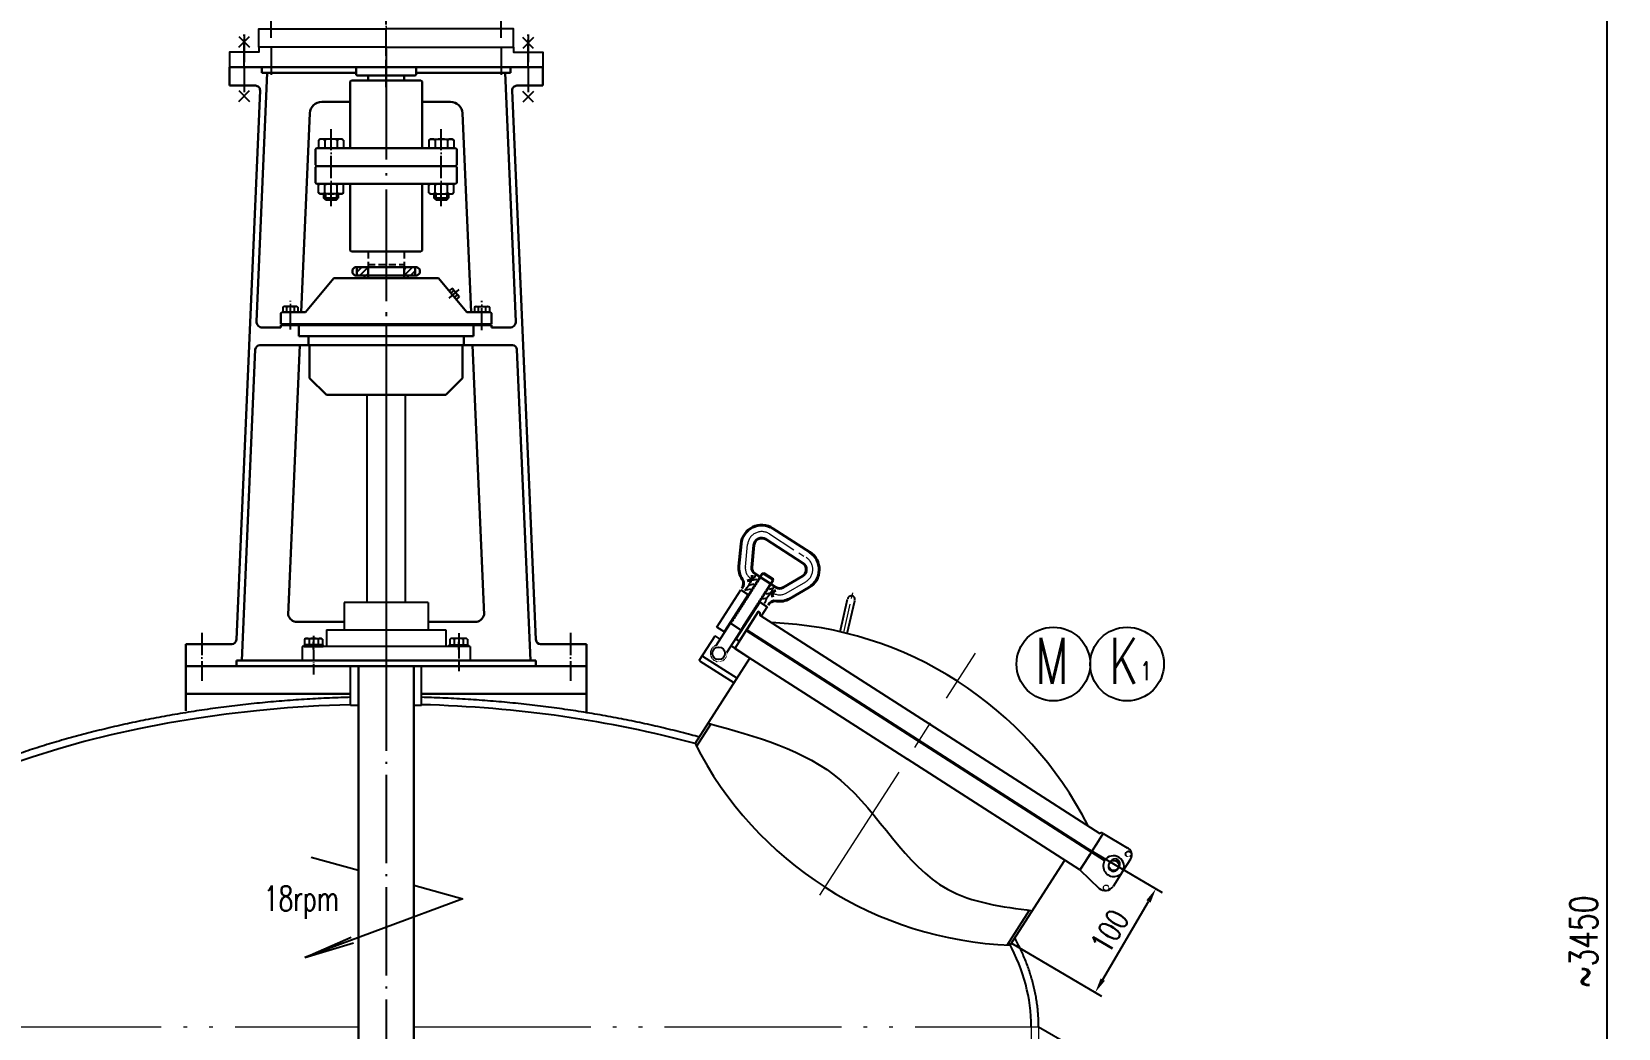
# Model space of a CAD drawing. Extents: x -14451 to -8511, y -379 to 8031.
# Drawn here: x -13166 to -11444, y 5178 to 6259 of the extents above; entities that cross this region are included whole.
import ezdxf

# ---------------------------------------------------------------- set-up
doc = ezdxf.new("R2010")
doc.units = 0
doc.header["$MEASUREMENT"] = 0
for name, pattern in [('ACAD_ISO04W100', [30.5, 24, -3, 0.5, -3]), ('ACAD_ISO05W100', [34, 24, -3, 0.5, -3, 0.5, -3]), ('CENTER', [50.8, 31.75, -6.35, 6.35, -6.35]), ('DASH30', [34, 30, -2, 0, -2]), ('HIDDEN', [0.375, 0.25, -0.125])]:
    doc.linetypes.add(name, pattern=pattern)
doc.layers.get('0').update_dxf_attribs({"linetype": 'CONTINUOUS'})
doc.layers.get('DEFPOINTS').update_dxf_attribs({"linetype": 'CONTINUOUS'})
for name, color, linetype in [('1中心线', 3, 'ACAD_ISO04W100'), ('1轮廓实线层', 7, 'CONTINUOUS'), ('3轮廓', 7, 'CONTINUOUS'), ('3轮廓、图框', 7, 'CONTINUOUS'), ('4文字、标注、剖面线', 5, 'CONTINUOUS'), ('4文字标注', 5, 'CONTINUOUS'), ('6断裂线', 6, 'ACAD_ISO05W100'), ('7虚线', 1, 'HIDDEN'), ('wen', 5, 'CONTINUOUS')]:
    doc.layers.add(name, color=color, linetype=linetype)
for name, color, linetype, lineweight in [('中心线', 3, 'CENTER', 18), ('双点划线', 6, 'ACAD_ISO05W100', 18), ('粗实线', 7, 'CONTINUOUS', 40), ('细实线', 5, 'CONTINUOUS', 18), ('虚线', 6, 'HIDDEN', 18), ('轮廓线', 7, 'CONTINUOUS', 30)]:
    doc.layers.add(name, color=color, linetype=linetype, lineweight=lineweight)
doc.styles.add('样式 2', font='ROMANS.shx', dxfattribs={"width": 0.75, "bigfont": 'hmhz.shx'})
doc.dimstyles.new('1-4 装配总图', dxfattribs={"dimscale": 4, "dimtxt": 3, "dimasz": 2.5, "dimexe": 1.25, "dimexo": 0, "dimgap": 1, "dimtad": 1, "dimdec": 0, "dimdsep": 46, "dimtxsty": '样式 2', "dimcen": 2.5, "dimclrd": 256, "dimclre": 256, "dimclrt": 256, "dimadec": 0, "dimazin": 0, "dimtfac": 1, "dimtdec": 0, "dimtmove": 0, "dimatfit": 1, "dimfxl": 1, "dimtfill": 1, "dimtfillclr": 256, "dimlwd": -1, "dimarcsym": 0})
doc.dimstyles.new('总图1', dxfattribs={"dimscale": 8, "dimtxt": 3, "dimasz": 2, "dimexe": 1, "dimexo": 0, "dimgap": 1, "dimtad": 1, "dimdec": 4, "dimzin": 11, "dimdsep": 46, "dimtxsty": '样式 2', "dimcen": 0, "dimclrd": 5, "dimclre": 5, "dimclrt": 5, "dimadec": 0, "dimazin": 0, "dimtfac": 0.7, "dimtdec": 4, "dimtmove": 0, "dimatfit": 0, "dimfxl": 1, "dimtolj": 1, "dimtzin": 11, "dimarcsym": 0})

# ---------------------------------------------------------------- blocks, each defined once
blk = doc.blocks.new('管口符号')
at = {"layer": '4文字标注'}
blk.add_circle((-1249.14, -514.69), 4, dxfattribs=at)
at = {"layer": '4文字标注', "style": '样式 2', "width": 0.7}
for tag, p, height in [('A', (-1250.76, -516.64), 5), ('1', (-1247.74, -516.63), 2)]:
    blk.add_attdef(tag, p, '', height=height, dxfattribs=at)
blk = doc.blocks.new('*U79')
at = {"color": 3, "linetype": 'CENTER'}
blk.add_line((419.9, 127.7), (404.9, 127.7), dxfattribs=at)
at = {"color": 7, "linetype": 'Continuous'}
for p, q in [((413.9, 146.2), (410.9, 146.2)), ((410.9, 146.2), (410.9, 109.2)), ((413.9, 109.2), (413.9, 146.2)), ((410.9, 109.2), (413.9, 109.2))]:
    blk.add_line(p, q, dxfattribs=at)
blk = doc.blocks.new('*D85')
at = {"layer": '3轮廓', "color": 5, "lineweight": -2}
for p, q in [((-12728.9, 6930.7), (-11444.2, 6930.7)), ((-13030, 3612.7), (-11444.2, 3612.7))]:
    blk.add_line(p, q, dxfattribs=at)
at = {"layer": '3轮廓', "color": 5}
blk.add_line((-11456.7, 6905.7), (-11456.7, 3637.7), dxfattribs=at)
for points in [[(-11452.5, 6905.7), (-11460.8, 6905.7), (-11456.7, 6930.7)], [(-11460.8, 3637.7), (-11452.5, 3637.7), (-11456.7, 3612.7)]]:
    blk.add_solid(points, dxfattribs=at)
at = {"layer": 'DEFPOINTS', "color": 0}
for p in [(-12728.9, 6930.7), (-13030, 3612.7), (-11456.7, 3612.7)]:
    blk.add_point(p, dxfattribs=at)
at = {"layer": '3轮廓', "color": 5, "insert": (-11481.7, 5271.7), "char_height": 30, "attachment_point": 5, "rotation": 90, "style": '样式 2'}
blk.add_mtext('~3450', dxfattribs=at)
blk = doc.blocks.new('*D110')
at = {"color": 5, "lineweight": -2}
for p, q in [((-12036.9, 5382.4), (-11939, 5325.1)), ((-12003.6, 5230.5), (-11954, 5315.3)), ((-12102.7, 5269.9), (-12004.8, 5212.6))]:
    blk.add_line(p, q, dxfattribs=at)
at = {"color": 5}
for points in [[(-11951.7, 5314), (-11956.3, 5316.7), (-11945.9, 5329.1)], [(-12005.9, 5231.8), (-12001.3, 5229.2), (-12011.7, 5216.7)]]:
    blk.add_solid(points, dxfattribs=at)
at = {"layer": 'DEFPOINTS', "color": 0}
for p in [(-12036.9, 5382.4), (-11945.9, 5329.1), (-12102.7, 5269.9)]:
    blk.add_point(p, dxfattribs=at)
at = {"color": 5, "insert": (-11996.1, 5283), "char_height": 24, "attachment_point": 5, "rotation": 59.6817, "style": '样式 2'}
blk.add_mtext('\\A1;100{}{{\\H0.7x;}{}}', dxfattribs=at)

msp = doc.modelspace()

# ---------------------------------------------------------------- hatches: boundary and pattern name
at = {"layer": '4文字、标注、剖面线'}
h = msp.add_hatch(dxfattribs=at)
h.set_pattern_fill('ANSI31', color=256, scale=39, style=0)
h.set_pattern_definition([(45, (-12461.8216, 5542.743), (-3.447146, 3.447146), [])])
h.paths.add_polyline_path([(-12812.86415, 6003.62251), (-12812.86415, 5994.52251), (-12800.69301, 5994.52251), (-12800.69301, 6003.62251)])
h.paths.add_polyline_path([(-12761.69301, 6003.62251), (-12761.69301, 5994.52251), (-12749.52188, 5994.52251), (-12749.52188, 6003.62251)])
at = {"layer": '4文字标注'}
h = msp.add_hatch(dxfattribs=at)
h.set_pattern_fill('ANSI31', color=256, scale=1.4, angle=327.2919197, style=0)
h.set_pattern_definition([(12.29192, (-11129.5873, 2711.8887), (-0.9463076, 4.343101), [])])
edge = h.paths.add_edge_path()
edge.add_line((-12376.61309, 5668.24732), (-12379.75667, 5670.2661))
edge.add_spline(control_points=[(-12379.75667, 5670.2661), (-12380.09053, 5669.4377), (-12381.47524, 5666.60082), (-12385.89355, 5662.85814), (-12388.2392, 5656.93831), (-12391.05183, 5654.2691), (-12392.19976, 5653.29952)], knot_values=[2.9442463808, 2.9442463808, 2.9442463808, 2.9442463808, 4.8613527119, 9.7835524949, 14.9092047666, 18.0982950546, 18.0982950546, 18.0982950546, 18.0982950546], degree=3, periodic=0)
edge.add_line((-12392.19976, 5653.29952), (-12387.96062, 5650.5772))
edge.add_line((-12387.96062, 5650.5772), (-12376.61309, 5668.24732))
edge = h.paths.add_edge_path()
edge.add_spline(control_points=[(-12370.32051, 5639.24893), (-12369.71031, 5641.09713), (-12368.03765, 5645.32071), (-12363.23624, 5650.04663), (-12361.83818, 5655.30264), (-12360.15206, 5657.09886), (-12359.78167, 5657.43839)], knot_values=[2.9399905692, 2.9399905692, 2.9399905692, 2.9399905692, 7.0684426094, 12.6744620432, 16.9909966911, 18.0838606352, 18.0838606352, 18.0838606352, 18.0838606352], degree=3, periodic=0)
edge.add_line((-12359.78167, 5657.43839), (-12362.47698, 5659.16929))
edge.add_line((-12362.47698, 5659.16929), (-12373.82452, 5641.49917))
edge.add_line((-12373.82452, 5641.49917), (-12370.32051, 5639.24893))

# ---------------------------------------------------------------- linework, layer by layer
at = {"color": 3, "linetype": 'DASH30'}
for p, q in [((-12781.19301, 6198.92055), (-12781.19301, 6514.32846)), ((-12905.85968, 6252.4618), (-12905.85968, 6286.00846)), ((-12656.52635, 6252.4618), (-12656.52635, 6286.00846)), ((-12905.85968, 6242.48846), (-12905.85968, 6211.6618)), ((-12656.52635, 6242.48846), (-12656.52635, 6211.6618))]:
    msp.add_line(p, q, dxfattribs=at)
at = {"color": 7, "linetype": 'Continuous'}
for p, q in [((-12846.87285, 6076.83057), (-12848.82285, 6078.78057)), ((-12835.17285, 6076.83057), (-12833.22285, 6078.78057)), ((-12727.21318, 6076.83057), (-12729.16318, 6078.78057)), ((-12715.51318, 6076.83057), (-12713.56318, 6078.78057)), ((-12835.17285, 6076.83057), (-12846.87285, 6076.83057)), ((-12846.87285, 6076.83057), (-12835.17285, 6076.83057)), ((-12715.51318, 6076.83057), (-12727.21318, 6076.83057)), ((-12727.21318, 6076.83057), (-12715.51318, 6076.83057)), ((-12869.6425, 5600.0582), (-12868.34301, 5600.80846)), ((-12869.6425, 5600.0582), (-12869.6425, 5593.80846)), ((-12868.34301, 5600.80846), (-12851.54301, 5600.80846)), ((-12864.79276, 5600.0582), (-12864.79276, 5593.80846)), ((-12855.09327, 5600.0582), (-12855.09327, 5593.80846)), ((-12851.54301, 5600.80846), (-12850.24353, 5600.0582)), ((-12850.24353, 5600.0582), (-12850.24353, 5593.80846)), ((-12710.84301, 5600.80846), (-12712.1425, 5600.0582)), ((-12712.1425, 5600.0582), (-12712.1425, 5593.80846)), ((-12694.04301, 5600.80846), (-12710.84301, 5600.80846)), ((-12707.29276, 5600.0582), (-12707.29276, 5593.80846)), ((-12697.59327, 5600.0582), (-12697.59327, 5593.80846)), ((-12692.74353, 5600.0582), (-12694.04301, 5600.80846)), ((-12692.74353, 5600.0582), (-12692.74353, 5593.80846)), ((-12850.24353, 5592.12846), (-12869.6425, 5592.12846))]:
    msp.add_line(p, q, dxfattribs=at)
at = {"color": 3, "linetype": 'DASH30'}
for points in [[(-12935.32635, 6220.72846), (-12935.32635, 6256.08846), (-12935.32635, 6193.52846)], [(-12627.05968, 6220.72846), (-12627.05968, 6256.08846), (-12627.05968, 6193.52846)]]:
    msp.add_lwpolyline(points, dxfattribs=at)
at = {"color": 7, "linetype": 'Continuous'}
for points in [[(-12781.19301, 6242.48846), (-12919.45968, 6242.48846), (-12919.45968, 6262.43513), (-12781.19301, 6262.43513)], [(-12781.19301, 6242.48846), (-12642.92635, 6242.48846), (-12642.92635, 6262.43513), (-12781.19301, 6262.43513)], [(-12781.19301, 6242.48846), (-12919.45968, 6242.48846), (-12919.45968, 6237.04846), (-12951.19301, 6237.04846), (-12951.19301, 6220.72846), (-12893.16635, 6220.72846)], [(-12781.19301, 6242.48846), (-12642.92635, 6242.48846), (-12642.92635, 6237.04846), (-12611.19301, 6237.04846), (-12611.19301, 6220.72846), (-12669.21968, 6220.72846)]]:
    msp.add_lwpolyline(points, dxfattribs=at)
for centre, radius, start, end in [((-12867.21763, 5596.51468), 4.29378, 55.61575253, 124.38424747), ((-12859.94301, 5584.75872), 16.04974, 72.41204623, 107.58795377), ((-12852.6684, 5596.51468), 4.29378, 55.61575253, 124.38424747), ((-12709.71763, 5596.51468), 4.29378, 55.61575253, 124.38424747), ((-12702.44301, 5584.75872), 16.04974, 72.41204623, 107.58795377), ((-12695.1684, 5596.51468), 4.29378, 55.61575253, 124.38424747)]:
    msp.add_arc(centre, radius, start, end, dxfattribs=at)
at = {"layer": '1中心线', "ltscale": 5}
msp.add_line((-12781.19301, 6240.62681), (-12781.19301, 5553.98936), dxfattribs=at)
at = {"layer": '1中心线'}
for p, q in [((-12841.02285, 6069.88881), (-12841.02285, 6153.49951)), ((-12721.36318, 6069.88881), (-12721.36318, 6153.49951)), ((-12712.82146, 5970.22967), (-12701.89331, 5979.43408)), ((-12885.12276, 5936.0812), (-12885.12276, 5967.31109)), ((-12677.26327, 5935.3442), (-12677.26327, 5967.31109)), ((-12981.19301, 5606.78661), (-12981.19301, 5554.71958)), ((-12581.19301, 5606.78661), (-12581.19301, 5554.71958))]:
    msp.add_line(p, q, dxfattribs=at)
at = {"layer": '1中心线', "ltscale": 4}
msp.add_line((-12781.19301, 6062.87036), (-12781.19301, 3651.69005), dxfattribs=at)
at = {"layer": '1中心线', "ltscale": 0.5}
for p, q in [((-12859.94301, 5603.64191), (-12859.94301, 5561.7177)), ((-12702.44301, 5606.37651), (-12702.44301, 5565.32121))]:
    msp.add_line(p, q, dxfattribs=at)
at = {"layer": '1轮廓实线层', "color": 7, "linetype": 'Continuous'}
for p, q in [((-12852.72285, 6142.77846), (-12854.53285, 6141.73346)), ((-12854.53285, 6141.73346), (-12854.53285, 6133.02846)), ((-12829.32285, 6142.77846), (-12852.72285, 6142.77846)), ((-12847.77785, 6141.73346), (-12847.77785, 6133.02846)), ((-12834.26785, 6141.73346), (-12834.26785, 6133.02846)), ((-12827.51285, 6141.73346), (-12829.32285, 6142.77846)), ((-12827.51285, 6141.73346), (-12827.51285, 6133.02846)), ((-12734.87317, 6141.73346), (-12733.06318, 6142.77846)), ((-12734.87317, 6141.73346), (-12734.87317, 6133.02846)), ((-12733.06318, 6142.77846), (-12709.66318, 6142.77846)), ((-12728.11818, 6141.73346), (-12728.11818, 6133.02846)), ((-12714.60818, 6141.73346), (-12714.60818, 6133.02846)), ((-12709.66318, 6142.77846), (-12707.85318, 6141.73346)), ((-12707.85318, 6141.73346), (-12707.85318, 6133.02846)), ((-12852.72285, 6094.02846), (-12854.53285, 6092.98346)), ((-12854.53285, 6084.27846), (-12854.53285, 6092.98346)), ((-12852.72285, 6083.23346), (-12854.53285, 6084.27846)), ((-12829.32285, 6094.02846), (-12852.72285, 6094.02846)), ((-12829.32285, 6083.23346), (-12852.72285, 6083.23346)), ((-12847.77785, 6084.27846), (-12847.77785, 6092.98346)), ((-12834.26785, 6084.27846), (-12834.26785, 6092.98346)), ((-12827.51285, 6084.27846), (-12829.32285, 6083.23346)), ((-12827.51285, 6084.27846), (-12827.51285, 6092.98346)), ((-12734.87317, 6092.98346), (-12733.06318, 6094.02846)), ((-12734.87317, 6084.27846), (-12734.87317, 6092.98346)), ((-12734.87317, 6084.27846), (-12733.06318, 6083.23346)), ((-12733.06318, 6094.02846), (-12709.66318, 6094.02846)), ((-12733.06318, 6083.23346), (-12709.66318, 6083.23346)), ((-12728.11818, 6084.27846), (-12728.11818, 6092.98346)), ((-12714.60818, 6084.27846), (-12714.60818, 6092.98346)), ((-12709.66318, 6094.02846), (-12707.85318, 6092.98346)), ((-12709.66318, 6083.23346), (-12707.85318, 6084.27846)), ((-12707.85318, 6084.27846), (-12707.85318, 6092.98346)), ((-12709.85944, 5980.67309), (-12712.85555, 5978.14956)), ((-12707.90121, 5978.34813), (-12710.89732, 5975.82461)), ((-12709.85944, 5980.67309), (-12708.97507, 5980.35306)), ((-12708.97507, 5980.35306), (-12702.19156, 5972.29918)), ((-12892.14276, 5960.87846), (-12893.22876, 5960.25146)), ((-12893.22876, 5960.25146), (-12893.22876, 5955.02846)), ((-12878.10276, 5960.87846), (-12892.14276, 5960.87846)), ((-12889.17576, 5960.25146), (-12889.17576, 5955.02846)), ((-12881.06976, 5960.25146), (-12881.06976, 5955.02846)), ((-12877.01676, 5960.25146), (-12878.10276, 5960.87846)), ((-12877.01676, 5960.25146), (-12877.01676, 5955.02846)), ((-12703.98476, 5973.69822), (-12706.98087, 5971.1747)), ((-12702.02653, 5971.37327), (-12705.02264, 5968.84975)), ((-12702.19156, 5972.29918), (-12702.02653, 5971.37327)), ((-12685.36926, 5960.25146), (-12684.28327, 5960.87846)), ((-12685.36926, 5960.25146), (-12685.36926, 5955.02846)), ((-12684.28327, 5960.87846), (-12670.24327, 5960.87846)), ((-12681.31626, 5960.25146), (-12681.31626, 5955.02846)), ((-12673.21027, 5960.25146), (-12673.21027, 5955.02846)), ((-12670.24327, 5960.87846), (-12669.15727, 5960.25146)), ((-12669.15727, 5960.25146), (-12669.15727, 5955.02846))]:
    msp.add_line(p, q, dxfattribs=at)
for centre, radius, start, end in [((-12851.15535, 6136.79784), 5.98063, 55.61575253, 124.38424747), ((-12841.02285, 6120.42346), 22.355, 72.41204623, 107.58795377), ((-12830.89035, 6136.79784), 5.98063, 55.61575253, 124.38424747), ((-12731.49567, 6136.79784), 5.98063, 55.61575253, 124.38424747), ((-12721.36318, 6120.42346), 22.355, 72.41204623, 107.58795377), ((-12711.23068, 6136.79784), 5.98063, 55.61575253, 124.38424747), ((-12851.15535, 6088.04784), 5.98063, 55.61575253, 124.38424747), ((-12851.15535, 6089.21409), 5.98063, 235.61575253, 304.38424747), ((-12841.02285, 6071.67346), 22.355, 72.41204623, 107.58795377), ((-12841.02285, 6105.58846), 22.355, 252.41204623, 287.58795377), ((-12830.89035, 6088.04784), 5.98063, 55.61575253, 124.38424747), ((-12830.89035, 6089.21409), 5.98063, 235.61575253, 304.38424747), ((-12731.49567, 6088.04784), 5.98063, 55.61575253, 124.38424747), ((-12731.49567, 6089.21409), 5.98063, 235.61575253, 304.38424747), ((-12721.36318, 6071.67346), 22.355, 72.41204623, 107.58795377), ((-12721.36318, 6105.58846), 22.355, 252.41204623, 287.58795377), ((-12711.23068, 6088.04784), 5.98063, 55.61575253, 124.38424747), ((-12711.23068, 6089.21409), 5.98063, 235.61575253, 304.38424747), ((-12710.57909, 5978.0798), 2.69128, 5.72204556, 74.49054049), ((-12713.27752, 5969.84555), 10.05975, 22.51833925, 57.6942468), ((-12891.20226, 5957.29009), 3.58838, 55.61575253, 124.38424747), ((-12885.12276, 5947.46546), 13.413, 72.41204623, 107.58795377), ((-12879.04326, 5957.29009), 3.58838, 55.61575253, 124.38424747), ((-12704.7044, 5971.10494), 2.69128, 5.72204556, 74.49054049), ((-12683.34276, 5957.29009), 3.58838, 55.61575253, 124.38424747), ((-12677.26327, 5947.46546), 13.413, 72.41204623, 107.58795377), ((-12671.18377, 5957.29009), 3.58838, 55.61575253, 124.38424747)]:
    msp.add_arc(centre, radius, start, end, dxfattribs=at)
at = {"layer": '3轮廓', "lineweight": 30}
for p, q in [((-12951.19301, 6200.72846), (-12951.19301, 6220.72846)), ((-12951.19301, 6220.72846), (-12611.19301, 6220.72846)), ((-12916.19301, 6214.72846), (-12916.19301, 6220.72846)), ((-12813.69301, 6220.72846), (-12813.69301, 6212.92846)), ((-12748.69301, 6220.72846), (-12748.69301, 6212.92846)), ((-12646.19301, 6214.72846), (-12646.19301, 6220.72846)), ((-12611.19301, 6200.72846), (-12611.19301, 6220.72846)), ((-12951.19301, 6200.72846), (-12923.02312, 6200.72846)), ((-12910.19301, 6214.72846), (-12921.82932, 5944.76618)), ((-12916.19301, 6214.72846), (-12813.69301, 6214.72846)), ((-12820.19301, 6205.12846), (-12818.89301, 6206.42846)), ((-12820.19301, 6205.12846), (-12820.19301, 6133.02846)), ((-12818.89301, 6206.42846), (-12781.19301, 6206.42846)), ((-12812.39301, 6211.62846), (-12749.99301, 6211.62846)), ((-12800.69301, 6211.62846), (-12800.69301, 6206.42846)), ((-12781.19301, 6206.42846), (-12743.49301, 6206.42846)), ((-12761.69301, 6211.62846), (-12761.69301, 6206.42846)), ((-12748.69301, 6214.72846), (-12646.19301, 6214.72846)), ((-12742.19301, 6205.12846), (-12743.49301, 6206.42846)), ((-12742.19301, 6205.12846), (-12742.19301, 6133.02846)), ((-12652.19301, 6214.72846), (-12640.55671, 5944.76618)), ((-12611.19301, 6200.72846), (-12639.36291, 6200.72846)), ((-12918.02776, 6195.51314), (-12943.71741, 5599.51314)), ((-12851.07829, 6183.02846), (-12820.19301, 6183.02846)), ((-12711.30774, 6183.02846), (-12742.19301, 6183.02846)), ((-12644.35827, 6195.51314), (-12618.66861, 5599.51314)), ((-12864.05086, 6170.8724), (-12873.35448, 5955.02846)), ((-12698.33516, 6170.8724), (-12689.03155, 5955.02846)), ((-12857.89301, 6131.72846), (-12856.59301, 6133.02846)), ((-12857.89301, 6114.82846), (-12857.89301, 6131.72846)), ((-12856.59301, 6133.02846), (-12781.19301, 6133.02846)), ((-12705.79301, 6133.02846), (-12781.19301, 6133.02846)), ((-12704.49301, 6131.72846), (-12705.79301, 6133.02846)), ((-12704.49301, 6114.82846), (-12704.49301, 6131.72846)), ((-12856.59301, 6113.52846), (-12857.89301, 6114.82846)), ((-12856.59301, 6113.52846), (-12857.89301, 6112.22846)), ((-12857.89301, 6112.22846), (-12857.89301, 6095.32846)), ((-12856.59301, 6113.52846), (-12781.19301, 6113.52846)), ((-12705.79301, 6113.52846), (-12781.19301, 6113.52846)), ((-12705.79301, 6113.52846), (-12704.49301, 6114.82846)), ((-12705.79301, 6113.52846), (-12704.49301, 6112.22846)), ((-12704.49301, 6112.22846), (-12704.49301, 6095.32846)), ((-12857.89301, 6095.32846), (-12856.59301, 6094.02846)), ((-12704.49301, 6095.32846), (-12705.79301, 6094.02846)), ((-12856.59301, 6094.02846), (-12781.19301, 6094.02846)), ((-12820.19301, 6021.92846), (-12820.19301, 6094.02846)), ((-12705.79301, 6094.02846), (-12781.19301, 6094.02846)), ((-12742.19301, 6021.92846), (-12742.19301, 6094.02846)), ((-12820.19301, 6021.92846), (-12818.89301, 6020.62846)), ((-12818.89301, 6020.62846), (-12761.69301, 6020.62846)), ((-12761.69301, 6020.62846), (-12743.49301, 6020.62846)), ((-12742.19301, 6021.92846), (-12743.49301, 6020.62846)), ((-12868.76194, 5955.02846), (-12838.07453, 5991.92251)), ((-12838.07453, 5991.92251), (-12781.19301, 5991.92251)), ((-12817.59301, 6001.02251), (-12814.99301, 6003.62251)), ((-12817.59301, 6001.02251), (-12817.59301, 5997.12251)), ((-12814.99301, 5994.52251), (-12817.59301, 5997.12251)), ((-12814.99301, 6003.62251), (-12747.39301, 6003.62251)), ((-12814.99301, 5994.52251), (-12747.39301, 5994.52251)), ((-12812.86415, 6003.62251), (-12812.86415, 5994.52251)), ((-12804.59301, 5994.52251), (-12804.59301, 5991.92251)), ((-12800.69301, 6003.62251), (-12800.69301, 5991.92251)), ((-12800.69301, 6003.62251), (-12800.69301, 5994.52251)), ((-12724.31149, 5991.92251), (-12781.19301, 5991.92251)), ((-12761.69301, 6003.62251), (-12761.69301, 5991.92251)), ((-12761.69301, 6003.62251), (-12761.69301, 5994.52251)), ((-12757.79301, 5994.52251), (-12757.79301, 5991.92251)), ((-12749.52188, 6003.62251), (-12749.52188, 5994.52251)), ((-12744.79301, 6001.02251), (-12747.39301, 6003.62251)), ((-12747.39301, 5994.52251), (-12744.79301, 5997.12251)), ((-12744.79301, 6001.02251), (-12744.79301, 5997.12251)), ((-12693.62409, 5955.02846), (-12724.31149, 5991.92251)), ((-12895.4287, 5953.72846), (-12894.1287, 5955.02846)), ((-12895.4287, 5953.72846), (-12895.4287, 5942.02846)), ((-12895.4287, 5942.02846), (-12781.19301, 5942.02846)), ((-12895.4287, 5940.72846), (-12895.4287, 5938.12846)), ((-12895.4287, 5940.72846), (-12781.19301, 5940.72846)), ((-12894.1287, 5955.02846), (-12868.76194, 5955.02846)), ((-12875.9287, 5940.72846), (-12875.9287, 5942.02846)), ((-12875.9287, 5942.02846), (-12781.19301, 5942.02846)), ((-12875.9287, 5940.72846), (-12875.9287, 5929.02846)), ((-12666.95733, 5942.02846), (-12781.19301, 5942.02846)), ((-12686.45733, 5942.02846), (-12781.19301, 5942.02846)), ((-12666.95733, 5940.72846), (-12781.19301, 5940.72846)), ((-12668.25733, 5955.02846), (-12693.62409, 5955.02846)), ((-12686.45733, 5940.72846), (-12686.45733, 5942.02846)), ((-12686.45733, 5940.72846), (-12686.45733, 5929.02846)), ((-12666.95733, 5953.72846), (-12668.25733, 5955.02846)), ((-12666.95733, 5953.72846), (-12666.95733, 5942.02846)), ((-12666.95733, 5940.72846), (-12666.95733, 5938.12846)), ((-12895.4287, 5938.12846), (-12915.33078, 5938.12846)), ((-12875.9287, 5929.02846), (-12781.19301, 5929.02846)), ((-12865.5287, 5929.02846), (-12865.5287, 5919.02846)), ((-12686.45733, 5929.02846), (-12781.19301, 5929.02846)), ((-12696.85733, 5929.02846), (-12696.85733, 5919.02846)), ((-12666.95733, 5938.12846), (-12647.05525, 5938.12846)), ((-12923.14494, 5914.24378), (-12937.69301, 5576.72846)), ((-12875.9287, 5919.02846), (-12918.14958, 5919.02846)), ((-12874.9062, 5919.02846), (-12887.51366, 5626.5355)), ((-12875.9287, 5919.02846), (-12781.19301, 5919.02846)), ((-12865.5287, 5919.02846), (-12864.2287, 5919.02846)), ((-12864.2287, 5919.02846), (-12864.2287, 5883.41324)), ((-12686.45733, 5919.02846), (-12781.19301, 5919.02846)), ((-12696.85733, 5919.02846), (-12698.15733, 5919.02846)), ((-12698.15733, 5919.02846), (-12698.15733, 5883.41324)), ((-12687.47982, 5919.02846), (-12674.87237, 5626.5355)), ((-12686.45733, 5919.02846), (-12644.23645, 5919.02846)), ((-12639.24109, 5914.24378), (-12624.69301, 5576.72846)), ((-12864.2287, 5883.41324), (-12845.84392, 5865.02846)), ((-12698.15733, 5883.41324), (-12716.5421, 5865.02846)), ((-12845.84392, 5865.02846), (-12781.19301, 5865.02846)), ((-12716.5421, 5865.02846), (-12781.19301, 5865.02846)), ((-12877.75708, 5618.72846), (-12826.69301, 5618.72846)), ((-12684.62895, 5618.72846), (-12735.69301, 5618.72846)), ((-12998.69301, 5594.72846), (-12948.71278, 5594.72846)), ((-12998.69301, 5594.72846), (-12998.69301, 5522.075)), ((-12563.69301, 5594.72846), (-12613.67325, 5594.72846)), ((-12563.69301, 5594.72846), (-12563.69301, 5521.01987)), ((-12998.69301, 5570.72846), (-12563.69301, 5570.72846)), ((-12943.69301, 5576.72846), (-12943.69301, 5570.72846)), ((-12943.69301, 5576.72846), (-12618.69301, 5576.72846)), ((-12618.69301, 5576.72846), (-12618.69301, 5570.72846)), ((-12998.69301, 5540.72846), (-12819.69301, 5540.72846)), ((-12742.69301, 5540.72846), (-12563.69301, 5540.72846))]:
    msp.add_line(p, q, dxfattribs=at)
at = {"layer": '3轮廓', "color": 7, "lineweight": 30}
for p, q in [((-12848.82285, 6078.78057), (-12848.82285, 6083.23346)), ((-12848.82285, 6078.78057), (-12833.22285, 6078.78057)), ((-12833.22285, 6078.78057), (-12833.22285, 6083.23346)), ((-12729.16318, 6078.78057), (-12729.16318, 6083.23346)), ((-12713.56318, 6078.78057), (-12729.16318, 6078.78057)), ((-12713.56318, 6078.78057), (-12713.56318, 6083.23346))]:
    msp.add_line(p, q, dxfattribs=at)
at = {"layer": '3轮廓', "color": 7}
for p, q in [((-12801.99301, 5863.72846), (-12801.99301, 5639.72846)), ((-12760.39301, 5863.72846), (-12760.39301, 5639.72846)), ((-12826.69301, 5639.72846), (-12826.69301, 5610.20351)), ((-12735.69301, 5639.72846), (-12826.69301, 5639.72846)), ((-12735.69301, 5639.72846), (-12735.69301, 5610.20351)), ((-12845.94301, 5610.20351), (-12716.44301, 5610.20351)), ((-12845.94301, 5610.20351), (-12845.94301, 5592.12846)), ((-12716.44301, 5610.20351), (-12716.44301, 5592.12846)), ((-12872.19301, 5592.12846), (-12872.19301, 5576.72846)), ((-12781.19301, 5592.12846), (-12872.19301, 5592.12846)), ((-12690.19301, 5592.12846), (-12781.19301, 5592.12846)), ((-12690.19301, 5592.12846), (-12690.19301, 5576.72846)), ((-12847.51801, 5576.72846), (-12872.19301, 5576.72846)), ((-12690.19301, 5576.72846), (-12714.86801, 5576.72846))]:
    msp.add_line(p, q, dxfattribs=at)
at = {"layer": '3轮廓'}
for p, q in [((-12423.15316, 5593.18532), (-12372.74908, 5671.6734)), ((-12411.37308, 5585.62029), (-12360.96899, 5664.10837)), ((-12372.74908, 5671.6734), (-12371.36728, 5671.97447)), ((-12372.74908, 5671.6734), (-12360.96899, 5664.10837)), ((-12371.36728, 5671.97447), (-12361.27007, 5665.49017)), ((-12360.96899, 5664.10837), (-12361.27007, 5665.49017)), ((-12422.21491, 5613.15255), (-12396.27768, 5653.54141)), ((-12388.28405, 5648.408), (-12414.22128, 5608.01914)), ((-12396.27768, 5653.54141), (-12387.86333, 5648.13782)), ((-12375.66253, 5640.30262), (-12401.59976, 5599.91376)), ((-12377.4302, 5630.14755), (-12398.23403, 5597.75232)), ((-12375.74733, 5629.06684), (-12377.4302, 5630.14755)), ((-12376.08325, 5640.5728), (-12367.6689, 5635.16921)), ((-12367.6689, 5635.16921), (-12374.15321, 5625.07199)), ((-12288.61401, 5608.00467), (-12280.42751, 5643.55593)), ((-12280.83275, 5606.14555), (-12272.63153, 5641.76073)), ((-12413.80057, 5607.74896), (-12422.21491, 5613.15255)), ((-12407.60627, 5617.39458), (-12395.82618, 5609.82955)), ((-12377.406, 5629.53779), (-12389.83426, 5610.18479)), ((-12377.406, 5629.53779), (-12375.76508, 5628.48401)), ((-12375.74733, 5629.06684), (-12375.83608, 5626.15271)), ((-12375.76508, 5628.48401), (-12375.83608, 5626.15271)), ((-12373.85883, 5624.88295), (-12375.83608, 5626.15271)), ((-12375.83608, 5626.15271), (-12191.26752, 5507.62504)), ((-12441.55094, 5576.84361), (-12424.25946, 5603.76952)), ((-12418.6638, 5600.17605), (-12424.25946, 5603.76952)), ((-12390.37462, 5609.34336), (-12402.80287, 5589.99036)), ((-12398.23403, 5597.75232), (-12402.02048, 5600.18394)), ((-12390.37462, 5609.34336), (-12001.59831, 5359.67597)), ((-12389.83426, 5610.18479), (-12001.04616, 5360.50984)), ((-12383.5235, 5606.1321), (-12384.06386, 5605.29067)), ((-12445.97004, 5486.68433), (-12386.3949, 5579.45336)), ((-12437.88807, 5581.62204), (-12400.44423, 5557.57606)), ((-12386.3949, 5579.45336), (-12406.88371, 5592.61103)), ((-12402.80287, 5589.99036), (-12215.58368, 5469.76049)), ((-12441.13023, 5576.57343), (-12403.68639, 5552.52746)), ((-12444.38718, 5483.59726), (-12428.80802, 5507.85676)), ((-12191.26752, 5507.62504), (-12006.69897, 5389.09738)), ((-12028.36448, 5349.53061), (-12215.58368, 5469.76049)), ((-12011.61336, 5375.61508), (-12002.96761, 5389.07804)), ((-12004.60853, 5390.13182), (-12006.69897, 5389.09738)), ((-12002.96761, 5389.07804), (-12004.60853, 5390.13182)), ((-12002.96761, 5389.07804), (-11977.18421, 5373.7087)), ((-12021.70663, 5373.77773), (-12022.24699, 5372.9363)), ((-12015.39587, 5369.72504), (-12003.50797, 5388.2366)), ((-12015.39587, 5369.72504), (-12007.61157, 5381.84658)), ((-12103.94176, 5267.93055), (-12044.77246, 5360.06761)), ((-12015.93623, 5368.88361), (-12028.36448, 5349.53061)), ((-12015.93623, 5368.88361), (-12027.82413, 5350.37205)), ((-12017.87839, 5365.85932), (-12022.63981, 5358.44494)), ((-11994.95176, 5358.98283), (-11996.57284, 5356.45853)), ((-11981.67814, 5348.20465), (-11973.09274, 5361.57364)), ((-12028.36448, 5349.53061), (-12007.51967, 5329.54191)), ((-11982.33919, 5347.17528), (-11992.28585, 5331.68656)), ((-11987.31706, 5350.51458), (-11985.69598, 5353.03888)), ((-12107.41552, 5268.07315), (-12083.21737, 5305.75395))]:
    msp.add_line(p, q, dxfattribs=at)
for centre, radius in [((-12420.33878, 5584.61346), 6.77415), ((-11991.41355, 5354.31404), 5.5)]:
    msp.add_circle(centre, radius, dxfattribs=at)
at = {"layer": '3轮廓', "lineweight": 30}
for centre, radius, start, end in [((-12923.02312, 6195.72846), 5, 357.53188209, 90), ((-12812.39301, 6212.92846), 1.3, 180, 270), ((-12749.99301, 6212.92846), 1.3, 270, 0), ((-12639.36291, 6195.72846), 5, 90, 182.46811791), ((-12851.07829, 6170.02846), 13, 90, 176.27782455), ((-12711.30774, 6170.02846), 13, 3.72217545, 90), ((-12915.33078, 5944.62846), 6.5, 176.27782455, 270), ((-12647.05525, 5944.62846), 6.5, 270, 3.72217545), ((-12918.14958, 5914.02846), 5, 90, 177.53188209), ((-12644.23645, 5914.02846), 5, 2.46811791, 90), ((-12877.75708, 5628.72846), 10, 192.66767387, 270), ((-12684.62895, 5628.72846), 10, 270, 347.33232613), ((-12948.71278, 5599.72846), 5, 270, 357.53188209), ((-12613.67325, 5599.72846), 5, 182.46811791, 270)]:
    msp.add_arc(centre, radius, start, end, dxfattribs=at)
at = {"layer": '3轮廓'}
for centre, radius, start, end in [((-12276.45561, 5642.97931), 4.00151, 345.4600927, 168.60466168), ((-12379.00794, 5215.27998), 403, 26.88064542, 87.70319397), ((-11980.38307, 5365.87289), 8.4636, 329.47127946, 67.79294342), ((-11991.66698, 5353.89038), 11.49367, 144.79006225, 330.35111721), ((-11992.01568, 5353.38941), 11.5, 327.2919197, 146.73553572), ((-11991.94495, 5353.48655), 5.5, 147.2919197, 327.2919197), ((-11990.32387, 5356.01086), 5.5, 327.2919197, 147.2919197), ((-12000.84463, 5337.30445), 10.23784, 229.30765943, 326.71950951)]:
    msp.add_arc(centre, radius, start, end, dxfattribs=at)
for start_param, end_param in [(4.7674167474, 6.2831853072), (4.2129991657, 4.6573612134), (3.1415926536, 3.4042974181)]:
    msp.add_ellipse((-12781.19301, 5179.4281), major_axis=(-700, 0), ratio=0.5, start_param=start_param, end_param=end_param, dxfattribs=at)
for points, knots in [([(-12819.69301, 5536.90134), (-12823.22977, 5536.80449), (-12830.85057, 5536.56695), (-12842.54785, 5536.1067), (-12854.77822, 5535.51794), (-12866.98647, 5534.82255), (-12879.16893, 5534.02071), (-12891.32193, 5533.11268), (-12903.44183, 5532.09871), (-12915.52498, 5530.9791), (-12927.56775, 5529.75418), (-12939.56653, 5528.4243), (-12951.51771, 5526.98986), (-12963.4177, 5525.45127), (-12975.26293, 5523.80898), (-12987.04984, 5522.06347), (-12998.7749, 5520.21524), (-13010.43459, 5518.26484), (-13022.0254, 5516.21283), (-13033.54388, 5514.05981), (-13044.98655, 5511.8064), (-13056.35, 5509.45325), (-13067.63081, 5507.00105), (-13078.82561, 5504.4505), (-13089.93104, 5501.80233), (-13100.94379, 5499.05732), (-13111.86056, 5496.21625), (-13122.67807, 5493.27994), (-13133.3931, 5490.24922), (-13144.00245, 5487.12496), (-13154.50294, 5483.90807), (-13164.89144, 5480.59944), (-13175.16484, 5477.20003), (-13185.32008, 5473.71079), (-13195.35413, 5470.13272), (-13205.26401, 5466.46683), (-13215.04674, 5462.71413), (-13224.69942, 5458.8757), (-13234.21918, 5454.95259), (-13243.60316, 5450.94591), (-13252.84859, 5446.85677), (-13261.9527, 5442.68629), (-13270.91279, 5438.43563), (-13278.14041, 5434.88498), (-13282.37928, 5432.74878), (-13283.69301, 5432.08143)], [898.7992193528, 898.7992193528, 898.7992193528, 898.7992193528, 909.4134320956, 921.672484765, 933.9177734624, 946.1465623316, 958.3561247751, 970.5437450135, 982.7067196533, 994.8423592631, 1006.9479899602, 1019.0209550092, 1031.0586164324, 1043.0583566358, 1055.0175800495, 1066.933714787, 1078.8042143216, 1090.6265591849, 1102.3982586869, 1114.1168526604, 1125.779913232, 1137.3850466209, 1148.9298949684, 1160.4121382002, 1171.8294959242, 1183.179729365, 1194.4606433402, 1205.6700882789, 1216.8059622869, 1227.8662132609, 1238.8488410556, 1249.7518997061, 1260.5734997102, 1271.3118103737, 1281.9650622219, 1292.5315494828, 1303.0096326436, 1313.397741087, 1323.6943758094, 1333.8981122262, 1344.0076030677, 1354.0215813695, 1363.9388635618, 1373.7583526597, 1378.1788485494, 1378.1788485494, 1378.1788485494, 1378.1788485494]), ([(-12441.44028, 5493.73797), (-12444.45905, 5494.56905), (-12451.11138, 5496.36873), (-12461.44223, 5499.05732), (-12472.45498, 5501.80233), (-12483.56042, 5504.4505), (-12494.75522, 5507.00105), (-12506.03603, 5509.45325), (-12517.39948, 5511.8064), (-12528.84215, 5514.05981), (-12540.36062, 5516.21283), (-12551.95144, 5518.26484), (-12563.61113, 5520.21524), (-12575.33619, 5522.06347), (-12587.1231, 5523.80898), (-12598.96833, 5525.45127), (-12610.86832, 5526.98986), (-12622.8195, 5528.4243), (-12634.81827, 5529.75418), (-12646.86105, 5530.9791), (-12658.9442, 5532.09871), (-12671.06409, 5533.11268), (-12683.2171, 5534.02071), (-12695.39955, 5534.82255), (-12707.6078, 5535.51794), (-12719.83817, 5536.1067), (-12731.53546, 5536.56695), (-12739.15626, 5536.80449), (-12742.69301, 5536.90134)], [516.7352278327, 516.7352278327, 516.7352278327, 516.7352278327, 526.1284287611, 537.4093427363, 548.7595761771, 560.1769339011, 571.6591771329, 583.2040254804, 594.8091588692, 606.4722194409, 618.1908134144, 629.9625129164, 641.7848577797, 653.6553573143, 665.5714920518, 677.5307154655, 689.5304556688, 701.5681170921, 713.641082141, 725.7467128382, 737.882352448, 750.0453270878, 762.2329473262, 774.4425097696, 786.6712986389, 798.9165873363, 811.1756400056, 821.7898527485, 821.7898527485, 821.7898527485, 821.7898527485]), ([(-12073.19301, 5179.4281), (-12073.19301, 5181.55757), (-12073.26741, 5185.81859), (-12073.60209, 5192.20624), (-12074.15964, 5198.58852), (-12074.93969, 5204.96266), (-12075.94173, 5211.32603), (-12077.16511, 5217.67602), (-12078.60906, 5224.0101), (-12080.27269, 5230.3258), (-12082.15501, 5236.62071), (-12084.25493, 5242.89252), (-12086.57127, 5249.13899), (-12089.10277, 5255.35796), (-12091.84811, 5261.54733), (-12094.80592, 5267.70511), (-12097.22591, 5272.38212), (-12098.64923, 5275.01053), (-12098.98096, 5275.61688)], [0, 0, 0, 0, 6.3884260857, 12.7819211417, 19.1855382775, 25.6042990044, 32.0431777448, 38.50708671, 45.0008612681, 51.5292459181, 58.096880981, 64.7082901143, 71.3678687384, 78.0798734588, 84.8484125436, 91.6774375046, 98.5707358086, 100.6441586683, 100.6441586683, 100.6441586683, 100.6441586683])]:
    msp.add_open_spline(points, degree=3, knots=knots, dxfattribs=at)
at = {"layer": '3轮廓、图框'}
for p, q in [((-12819.69301, 5528.21422), (-12819.69301, 5570.72846)), ((-12742.69301, 5528.21422), (-12742.69301, 5570.72846)), ((-12819.69301, 5528.21422), (-12811.19301, 5528.21422)), ((-12751.19301, 5528.21422), (-12742.69301, 5528.21422))]:
    msp.add_line(p, q, dxfattribs=at)
msp.add_arc((-12089.27307, 5667.62827), 399.9668, 206.89760392, 267.89821929, dxfattribs=at)
at = {"layer": '4文字标注'}
for p, q in [((-12941.21968, 6242.42562), (-12929.43301, 6254.21228)), ((-12941.21968, 6254.21228), (-12929.43301, 6242.42562)), ((-12621.16635, 6252.8647), (-12632.95301, 6241.07804)), ((-12621.16635, 6241.07804), (-12632.95301, 6252.8647)), ((-12941.21968, 6183.5988), (-12929.43301, 6195.38547)), ((-12941.21968, 6195.38547), (-12929.43301, 6183.5988)), ((-12621.16635, 6194.4479), (-12632.95301, 6182.66123)), ((-12621.16635, 6182.66123), (-12632.95301, 6194.4479)), ((-12846.87285, 6083.23346), (-12846.87285, 6076.83057)), ((-12835.17285, 6083.23346), (-12835.17285, 6076.83057)), ((-12727.21318, 6083.23346), (-12727.21318, 6076.83057)), ((-12715.51318, 6083.23346), (-12715.51318, 6076.83057))]:
    msp.add_line(p, q, dxfattribs=at)
for points, knots in [([(-12379.75667, 5670.2661), (-12380.09053, 5669.4377), (-12381.47524, 5666.60082), (-12385.89355, 5662.85814), (-12388.2392, 5656.93831), (-12391.05183, 5654.2691), (-12392.19976, 5653.29952)], [2.9442463808, 2.9442463808, 2.9442463808, 2.9442463808, 4.8613527119, 9.7835524949, 14.9092047666, 18.0982950546, 18.0982950546, 18.0982950546, 18.0982950546]), ([(-12359.78167, 5657.43839), (-12360.15206, 5657.09886), (-12361.83818, 5655.30264), (-12363.23624, 5650.04663), (-12368.03765, 5645.32071), (-12369.71031, 5641.09713), (-12370.32051, 5639.24893)], [2.9399905692, 2.9399905692, 2.9399905692, 2.9399905692, 4.0328545133, 8.3493891612, 13.9554085951, 18.0838606352, 18.0838606352, 18.0838606352, 18.0838606352])]:
    msp.add_open_spline(points, degree=3, knots=knots, dxfattribs=at)
msp.add_spline([(-12431.84372, 5508.68151), (-12287.74226, 5446.63613), (-12172.20224, 5328.6543), (-12079.92888, 5305.32284)], degree=3, dxfattribs=at)
at = {"layer": '6断裂线', "ltscale": 10}
msp.add_line((-12073.19301, 5179.4281), (-11978.19301, 5124.57982), dxfattribs=at)
at = {"layer": '7虚线', "ltscale": 30}
for p, q in [((-12800.69301, 6020.62846), (-12800.69301, 6003.62251)), ((-12761.69301, 6020.62846), (-12761.69301, 6003.62251)), ((-12800.69301, 6006.56003), (-12761.69301, 6006.56003))]:
    msp.add_line(p, q, dxfattribs=at)
at = {"layer": '7虚线'}
msp.add_circle((-11975.74828, 5366.78461), 3, dxfattribs=at)
at = {"layer": 'wen'}
for p, q in [((-12862.47306, 5363.41967), (-12811.19301, 5349.35655)), ((-12751.19301, 5332.90206), (-12697.99118, 5318.31191)), ((-12697.99118, 5318.31191), (-12869.31665, 5254.35269)), ((-12869.31665, 5254.35269), (-12819.02605, 5276.6803)), ((-12869.31665, 5254.35269), (-12816.69766, 5270.44329))]:
    msp.add_line(p, q, dxfattribs=at)
at = {"layer": '中心线'}
for p, q in [((-12391.40579, 5678.49071), (-12389.0105, 5702.81614)), ((-12365.36309, 5714.26512), (-12325.31081, 5688.54403)), ((-12347.008, 5649.97899), (-12325.88408, 5662.27713)), ((-12284.71892, 5607.09446), (-12274.31241, 5652.28653))]:
    msp.add_line(p, q, dxfattribs=at)
at = {"layer": '中心线', "ltscale": 5}
msp.add_line((-12310.41341, 5322.09381), (-12141.64452, 5584.89684), dxfattribs=at)
at = {"layer": '中心线'}
for centre, radius, start, end in [((-12373.68462, 5701.30703), 15.4, 57.2919197, 174.3763043), ((-12333.63234, 5675.58594), 15.4, 300.2075351, 57.2919197), ((-12377.47317, 5677.11879), 14, 174.3763043, 237.2919197), ((-12354.05187, 5662.07791), 14, 237.2919197, 300.2075351)]:
    msp.add_arc(centre, radius, start, end, dxfattribs=at)
at = {"layer": '双点划线', "color": 6, "linetype": 'ACAD_ISO05W100', "ltscale": 8}
for p, q in [((-13489.19301, 5179.4281), (-12811.19301, 5179.4281)), ((-12751.19301, 5179.4281), (-12073.19301, 5179.4281))]:
    msp.add_line(p, q, dxfattribs=at)
at = {"layer": '粗实线'}
for p, q in [((-12361.58058, 5720.15516), (-12321.5283, 5694.43407)), ((-12398.3721, 5679.17667), (-12395.97681, 5703.5021)), ((-12384.43948, 5677.80475), (-12382.04419, 5702.13018)), ((-12369.14561, 5708.37508), (-12329.09332, 5682.65399)), ((-12381.25569, 5671.22874), (-12357.83438, 5656.18787)), ((-12350.52994, 5656.02845), (-12329.40601, 5668.32659)), ((-12343.48607, 5643.92953), (-12322.36214, 5656.22767))]:
    msp.add_line(p, q, dxfattribs=at)
for centre, radius, start, end in [((-12373.68462, 5701.30703), 22.4, 57.2919197, 174.3763043), ((-12373.68462, 5701.30703), 8.4, 57.2919197, 174.3763043), ((-12333.63234, 5675.58594), 8.4, 300.2075351, 57.2919197), ((-12333.63234, 5675.58594), 22.4, 300.2075351, 57.2919197), ((-12377.47317, 5677.11879), 21, 174.3763043, 214.72519302), ((-12401.63685, 5660.37134), 8.4, 321.47690442, 34.72519302), ((-12388.84385, 5668.28303), 4.81166, 265.08020552, 12.50878533), ((-12377.47317, 5677.11879), 7, 174.37630429, 237.2919197), ((-12357.35622, 5648.06205), 4.81166, 102.07505406, 209.50363387), ((-12354.05187, 5662.07791), 7, 237.2919197, 300.2075351), ((-12359.22854, 5633.13725), 8.4, 79.85864637, 153.10693497), ((-12354.05187, 5662.07791), 21, 259.85864637, 300.2075351)]:
    msp.add_arc(centre, radius, start, end, dxfattribs=at)
at = {"layer": '细实线', "color": 0}
for p, q in [((-12081.19301, 5179.4281), (-12081.19301, 4129.4281)), ((-12073.19301, 5179.4281), (-12073.19301, 4129.4281))]:
    msp.add_line(p, q, dxfattribs=at)
at = {"layer": '虚线'}
for p, q in [((-12371.36728, 5671.97447), (-12405.68412, 5618.53709)), ((-12361.27007, 5665.49017), (-12395.5869, 5612.05278))]:
    msp.add_line(p, q, dxfattribs=at)
msp.add_circle((-11999.83562, 5330.13729), 3, dxfattribs=at)
msp.add_arc((-12420.33878, 5584.61346), 9.02206, 108.176447, 6.40739239, dxfattribs=at)
at = {"layer": '轮廓线'}
for p, q in [((-12811.19301, 4723.77509), (-12811.19301, 5570.72846)), ((-12751.19301, 4723.77509), (-12751.19301, 5570.72846))]:
    msp.add_line(p, q, dxfattribs=at)

# ---------------------------------------------------------------- block references
at = {"color": 3, "linetype": 'CENTER', "yscale": 0.5599999999994907, "zscale": 0.5599999999999999}
for p, xscale, rotation in [((-12931.44716, 5823.93181), 0.5599999999994907, 270), ((-12630.93886, 5823.93181), -0.5599999999994907, 89.99999999999962)]:
    msp.add_blockref('*U79', p, dxfattribs=dict(at, xscale=xscale, rotation=rotation))
at = {"layer": '4文字标注'}
ref = msp.add_blockref('管口符号', (434.20737, 10719.91255), dxfattribs=dict(at, xscale=9.999999995998223, yscale=9.999999996000952, zscale=9.999999996))
ref.add_attrib('A', 'M', (-12076.64308, 5551.5145), dxfattribs={"height": 50, "style": '样式 2', "width": 0.7})
ref = msp.add_blockref('管口符号', (514.20737, 10719.91255), dxfattribs=dict(at, xscale=9.999999995998223, yscale=9.999999996000952, zscale=9.999999996))
ref.add_attrib('1', '1', (-11962.55494, 5555.40687), dxfattribs={"height": 20, "style": '样式 2', "width": 0.7})
ref.add_attrib('A', 'K', (-11996.64308, 5551.5145), dxfattribs={"height": 50, "style": '样式 2', "width": 0.7})

# ---------------------------------------------------------------- texts
at = {"layer": '4文字标注', "style": '样式 2', "width": 0.7}
msp.add_text('18rpm', height=26.666667, dxfattribs=at).set_placement((-12913.95626, 5305.30679))

# ---------------------------------------------------------------- dimensions: what is measured, and where the dimension line sits
dim = msp.add_aligned_dim(p1=(-12102.67664, 5269.90056), p2=(-12036.9148, 5382.35579), distance=-105.41154, text='100{}{{\\H0.7x;}{}}', dimstyle='总图1')
dim.commit()
dim.dimension.update_dxf_attribs({"geometry": '*D110', "text_midpoint": (-11996.06558, 5283.01209)})
at = {"layer": '3轮廓'}
dim = msp.add_linear_dim(base=(-11456.68129, 3612.69542), p1=(-12728.89993, 6930.72846), p2=(-13029.96812, 3612.69542), angle=90, text='~3450', dimstyle='1-4 装配总图', override={"dimscale": 10, "dimclrd": 5, "dimclre": 5, "dimclrt": 5, "dimtfill": 0}, dxfattribs=at)
dim.commit()
dim.dimension.update_dxf_attribs({"geometry": '*D85', "text_midpoint": (-11481.68129, 5271.71194)})

doc.saveas('drawing.dxf')
